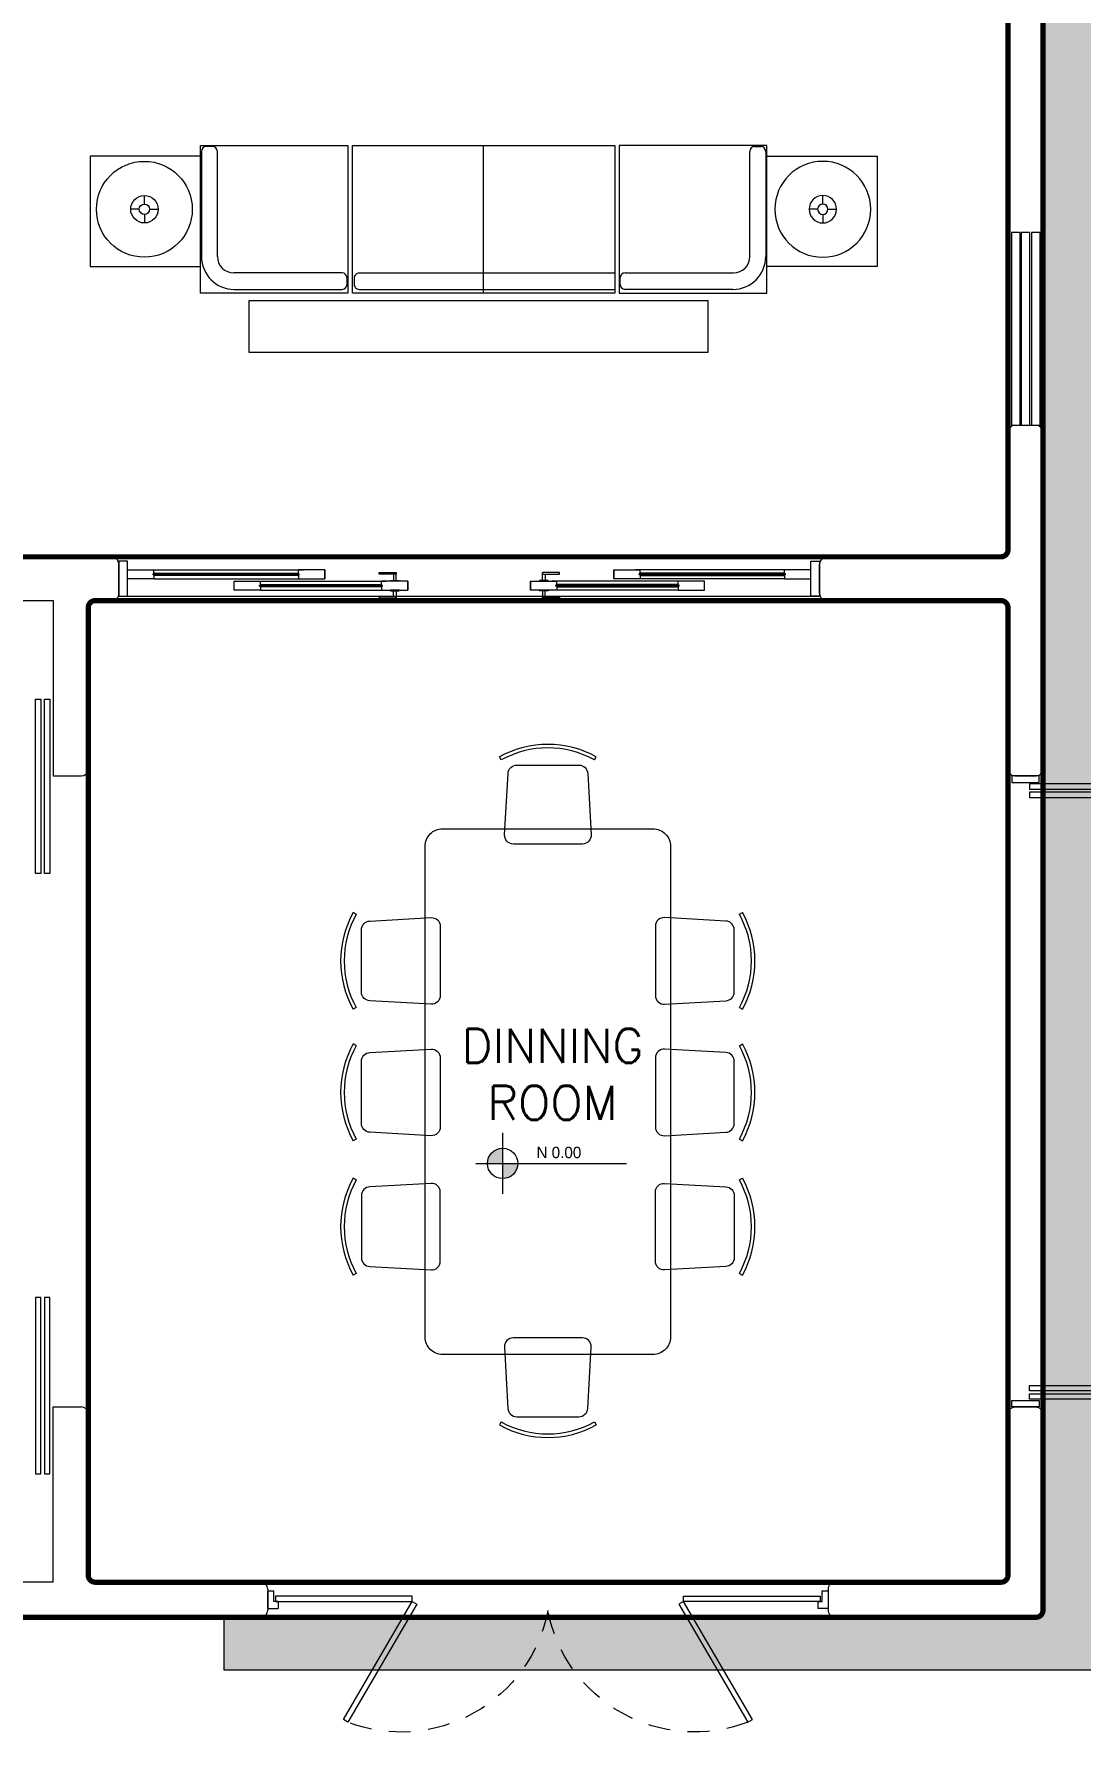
# Model space of a CAD drawing. Header units: metres. Extents: x 113 to 2416, y -346 to 476.
# Drawn here: x 142.66 to 148.63, y -216.09 to -206.4 of the extents above; entities that cross this region are included whole.
import ezdxf

# ---------------------------------------------------------------- set-up
doc = ezdxf.new("R2010")
doc.units = ezdxf.units.M
doc.linetypes.add('0', pattern=[0])
doc.linetypes.add('HIDDEN2', pattern=[0.1875, 0.125, -0.0625])
doc.layers.get('0').update_dxf_attribs({"color": 250, "linetype": '0', "lineweight": 20})
for name, color, linetype, lineweight in [('A-DOOR', 35, 'Continuous', 5), ('A-WALL', 250, 'Continuous', 20), ('baños', 140, 'Continuous', 0), ('MOBILIARIOS', 252, 'Continuous', 0), ('piscina', 131, 'Continuous', 0), ('piso', 253, 'Continuous', 0), ('SE-2', 252, 'Continuous', 9), ('textos', 7, 'Continuous', 0)]:
    doc.layers.add(name, color=color, linetype=linetype, lineweight=lineweight)
doc.layers.add('hatch piso', color=253, linetype='Continuous', lineweight=0, transparency=0.7)
doc.layers.add('REVESTIMIENTO EXTERIOR', color=7, linetype='Continuous', lineweight=5, true_color=0xffdebd)
doc.styles.add('ESC100-2mm', font='arial.ttf', dxfattribs={"height": 0.15})
doc.styles.get("Standard").update_dxf_attribs({"font": 'arial.ttf', "height": 0.1875})

# ---------------------------------------------------------------- blocks, each defined once
blk = doc.blocks.new('A$C9daa110d')
at = {"layer": 'A-DOOR'}
for p, q in [((0, 0.1005), (0.06, 0.1005)), ((0, 0.1005), (0, 0.0005)), ((0.06, 0.0605), (0.06, 0.1005)), ((3.2, 0.1), (3.14, 0.1)), ((3.14, 0.06), (3.14, 0.1)), ((3.2, 0.1), (3.2, 0)), ((0.035, 0.0005), (0, 0.0005)), ((0.035, 0.0605), (0.035, 0.0005)), ((0.06, 0.0605), (0.035, 0.0605)), ((3.14, 0.06), (3.165, 0.06)), ((3.165, 0.06), (3.165, 0)), ((3.165, 0), (3.2, 0))]:
    blk.add_line(p, q, dxfattribs=at)
for points in [[(0.4314, 0.7341), (0.8247, 0.0604), (0.8509, 0.0757), (0.4576, 0.7494)], [(2.7658, 0.7337), (2.3723, 0.0601), (2.3462, 0.0754), (2.7397, 0.749)], [(0.0446, 0.0605), (0.8247, 0.0604), (0.8247, 0.0301), (0.0446, 0.0302)], [(3.1524, 0.06), (2.3723, 0.0601), (2.3723, 0.0298), (3.1524, 0.0297)]]:
    blk.add_lwpolyline(points, close=True, dxfattribs=at)
at = {"layer": 'A-DOOR', "linetype": 'HIDDEN2'}
for centre, start, end in [((0.76, -0.0488), 10.76134, 110.74881), ((2.437, -0.0491), 69.23247, 169.21994)]:
    blk.add_arc(centre, 0.8536, start, end, dxfattribs=at)
blk = doc.blocks.new('A$C19a6c55b')
at = {"layer": 'A-DOOR'}
for points in [[(0, 3.5625), (0.1554, 3.5625), (0.1554, 3.6), (0, 3.6)], [(0.1005, 3.5251), (1.0357, 3.5251), (1.0357, 3.5554), (0.1005, 3.5554)], [(0.1005, 3.4774), (1.0357, 3.4774), (1.0357, 3.5077), (0.1005, 3.5077)], [(0.1005, 0.1226), (1.0357, 0.1226), (1.0357, 0.0923), (0.1005, 0.0923)], [(0, 0.0375), (0.1554, 0.0375), (0.1554, 0), (0, 0)], [(0.1005, 0.0749), (1.0357, 0.0749), (1.0357, 0.0446), (0.1005, 0.0446)]]:
    blk.add_lwpolyline(points, close=True, dxfattribs=at)
blk = doc.blocks.new('PL BASE 1N NASAS 09')
at = {"layer": 'textos', "transparency": 33554534}
h = blk.add_hatch(color=256, dxfattribs=at)
h.dxf.hatch_style = 1
h.paths.add_polyline_path([(-96.4656, -52.5743, 0.414214), (-96.5521, -52.6608), (-96.4656, -52.6608)])
h.paths.add_polyline_path([(-96.379, -52.6608), (-96.4656, -52.6608), (-96.4656, -52.7473, 0.414214)])
at = {"layer": 'A-DOOR'}
for p, q in [((-98.6061, -49.2748), (-98.4561, -49.2748)), ((-98.6061, -49.3248), (-98.6061, -49.2748)), ((-98.6061, -49.2748), (-98.4561, -49.2748)), ((-98.6061, -49.3248), (-98.6061, -49.2748)), ((-98.4611, -49.3023), (-98.4611, -49.2973)), ((-98.4611, -49.2973), (-97.6261, -49.2973)), ((-98.4611, -49.3023), (-98.4611, -49.2973)), ((-98.4611, -49.2973), (-97.6261, -49.2973)), ((-98.4611, -49.3023), (-97.6261, -49.3023)), ((-98.4611, -49.3023), (-97.6261, -49.3023)), ((-98.4561, -49.2973), (-98.4561, -49.2748)), ((-98.4561, -49.2748), (-97.6049, -49.2748)), ((-98.4561, -49.2973), (-98.4561, -49.2748)), ((-98.4561, -49.2748), (-97.6049, -49.2748)), ((-98.4511, -49.2925), (-98.4561, -49.2925)), ((-98.4511, -49.2925), (-98.4561, -49.2925)), ((-98.4561, -49.3023), (-98.4561, -49.3248)), ((-98.4561, -49.3023), (-98.4561, -49.3248)), ((-98.4511, -49.3071), (-98.4561, -49.3071)), ((-98.4511, -49.3071), (-98.4561, -49.3071)), ((-98.4511, -49.2925), (-98.4511, -49.2973)), ((-98.4511, -49.2925), (-97.6361, -49.2925)), ((-98.4511, -49.2925), (-98.4511, -49.2973)), ((-98.4511, -49.2925), (-97.6361, -49.2925)), ((-98.4511, -49.3071), (-98.4511, -49.3023)), ((-98.4511, -49.3071), (-98.4511, -49.3023)), ((-97.6361, -49.3071), (-98.4511, -49.3071)), ((-97.6361, -49.3071), (-98.4511, -49.3071)), ((-97.6361, -49.2925), (-97.6311, -49.2925)), ((-97.6361, -49.2925), (-97.6361, -49.2973)), ((-97.6361, -49.2925), (-97.6311, -49.2925)), ((-97.6361, -49.2925), (-97.6361, -49.2973)), ((-97.6361, -49.3071), (-97.6361, -49.3023)), ((-97.6361, -49.3071), (-97.6361, -49.3023)), ((-97.6361, -49.3071), (-97.6311, -49.3071)), ((-97.6361, -49.3071), (-97.6311, -49.3071)), ((-97.6311, -49.2973), (-97.6311, -49.2748)), ((-97.4811, -49.2748), (-97.6311, -49.2748)), ((-97.6311, -49.2973), (-97.6311, -49.2748)), ((-97.4811, -49.2748), (-97.6311, -49.2748)), ((-97.6311, -49.3023), (-97.6311, -49.3248)), ((-97.6311, -49.3023), (-97.6311, -49.3248)), ((-97.6261, -49.3023), (-97.6261, -49.2973)), ((-97.6261, -49.3023), (-97.6261, -49.2973)), ((-97.4811, -49.2748), (-97.4811, -49.3248)), ((-97.4811, -49.3248), (-97.4811, -49.2748)), ((-97.4811, -49.2748), (-97.4811, -49.3248)), ((-97.4811, -49.3248), (-97.4811, -49.2748)), ((-97.0886, -49.2993), (-97.0886, -49.3344)), ((-97.0886, -49.2993), (-97.0886, -49.3344)), ((-97.0736, -49.3344), (-97.0736, -49.2897)), ((-97.0736, -49.3344), (-97.0736, -49.2897)), ((-96.2386, -49.3344), (-96.2386, -49.2897)), ((-96.2386, -49.3344), (-96.2386, -49.2897)), ((-96.2236, -49.2993), (-96.2236, -49.3344)), ((-96.2236, -49.2993), (-96.2236, -49.3344)), ((-95.8311, -49.2748), (-95.8311, -49.3248)), ((-95.8311, -49.2748), (-95.6811, -49.2748)), ((-95.8311, -49.3248), (-95.8311, -49.2748)), ((-95.8311, -49.2748), (-95.8311, -49.3248)), ((-95.8311, -49.2748), (-95.6811, -49.2748)), ((-95.8311, -49.3248), (-95.8311, -49.2748)), ((-94.8561, -49.2748), (-95.7072, -49.2748)), ((-94.8561, -49.2748), (-95.7072, -49.2748)), ((-94.8511, -49.2973), (-95.6861, -49.2973)), ((-95.6861, -49.3023), (-95.6861, -49.2973)), ((-94.8511, -49.2973), (-95.6861, -49.2973)), ((-95.6861, -49.3023), (-95.6861, -49.2973)), ((-94.8511, -49.3023), (-95.6861, -49.3023)), ((-94.8511, -49.3023), (-95.6861, -49.3023)), ((-95.6811, -49.2973), (-95.6811, -49.2748)), ((-95.6811, -49.2973), (-95.6811, -49.2748)), ((-95.6761, -49.2925), (-95.6811, -49.2925)), ((-95.6761, -49.2925), (-95.6811, -49.2925)), ((-95.6811, -49.3023), (-95.6811, -49.3248)), ((-95.6811, -49.3023), (-95.6811, -49.3248)), ((-95.6761, -49.3071), (-95.6811, -49.3071)), ((-95.6761, -49.3071), (-95.6811, -49.3071)), ((-94.8611, -49.2925), (-95.6761, -49.2925)), ((-95.6761, -49.2925), (-95.6761, -49.2973)), ((-94.8611, -49.2925), (-95.6761, -49.2925)), ((-95.6761, -49.2925), (-95.6761, -49.2973)), ((-95.6761, -49.3071), (-95.6761, -49.3023)), ((-95.6761, -49.3071), (-95.6761, -49.3023)), ((-95.6761, -49.3071), (-94.8611, -49.3071)), ((-95.6761, -49.3071), (-94.8611, -49.3071)), ((-94.8611, -49.2925), (-94.8561, -49.2925)), ((-94.8611, -49.2925), (-94.8611, -49.2973)), ((-94.8611, -49.2925), (-94.8561, -49.2925)), ((-94.8611, -49.2925), (-94.8611, -49.2973)), ((-94.8611, -49.3071), (-94.8611, -49.3023)), ((-94.8611, -49.3071), (-94.8611, -49.3023)), ((-94.8611, -49.3071), (-94.8561, -49.3071)), ((-94.8611, -49.3071), (-94.8561, -49.3071)), ((-94.8561, -49.2973), (-94.8561, -49.2748)), ((-94.7061, -49.2748), (-94.8561, -49.2748)), ((-94.8561, -49.2973), (-94.8561, -49.2748)), ((-94.7061, -49.2748), (-94.8561, -49.2748)), ((-94.8561, -49.3023), (-94.8561, -49.3248)), ((-94.8561, -49.3023), (-94.8561, -49.3248)), ((-94.8511, -49.3023), (-94.8511, -49.2973)), ((-94.8511, -49.3023), (-94.8511, -49.2973)), ((-94.7061, -49.3248), (-94.7061, -49.2748)), ((-94.7061, -49.3248), (-94.7061, -49.2748)), ((-98.4561, -49.3248), (-98.6061, -49.3248)), ((-98.4561, -49.3248), (-98.6061, -49.3248)), ((-98.4561, -49.3248), (-97.6049, -49.3248)), ((-98.4561, -49.3248), (-97.6049, -49.3248)), ((-97.9984, -49.3394), (-97.8484, -49.3394)), ((-97.9984, -49.3894), (-97.9984, -49.3394)), ((-97.9984, -49.3394), (-97.8484, -49.3394)), ((-97.9984, -49.3894), (-97.9984, -49.3394)), ((-97.8484, -49.3894), (-97.9984, -49.3894)), ((-97.8484, -49.3894), (-97.9984, -49.3894)), ((-97.8534, -49.3669), (-97.8534, -49.3619)), ((-97.8534, -49.3619), (-97.1511, -49.3619)), ((-97.8534, -49.3669), (-97.8534, -49.3619)), ((-97.8534, -49.3619), (-97.1511, -49.3619)), ((-97.8534, -49.3669), (-97.1511, -49.3669)), ((-97.8534, -49.3669), (-97.1511, -49.3669)), ((-97.8484, -49.3619), (-97.8484, -49.3394)), ((-97.8484, -49.3394), (-97.1299, -49.3394)), ((-97.8484, -49.3619), (-97.8484, -49.3394)), ((-97.8484, -49.3394), (-97.1299, -49.3394)), ((-97.8434, -49.3571), (-97.8484, -49.3571)), ((-97.8434, -49.3571), (-97.8484, -49.3571)), ((-97.8484, -49.3669), (-97.8484, -49.3894)), ((-97.8484, -49.3669), (-97.8484, -49.3894)), ((-97.8434, -49.3717), (-97.8484, -49.3717)), ((-97.8434, -49.3717), (-97.8484, -49.3717)), ((-97.8484, -49.3894), (-97.1299, -49.3894)), ((-97.8484, -49.3894), (-97.1299, -49.3894)), ((-97.8434, -49.3571), (-97.8434, -49.3619)), ((-97.8434, -49.3571), (-97.1611, -49.3571)), ((-97.8434, -49.3571), (-97.8434, -49.3619)), ((-97.8434, -49.3571), (-97.1611, -49.3571)), ((-97.8434, -49.3717), (-97.8434, -49.3669)), ((-97.8434, -49.3717), (-97.8434, -49.3669)), ((-97.1611, -49.3717), (-97.8434, -49.3717)), ((-97.1611, -49.3717), (-97.8434, -49.3717)), ((-97.6311, -49.3248), (-97.4811, -49.3248)), ((-97.6311, -49.3248), (-97.4811, -49.3248)), ((-97.1611, -49.3571), (-97.1561, -49.3571)), ((-97.1611, -49.3571), (-97.1611, -49.3619)), ((-97.1611, -49.3571), (-97.1561, -49.3571)), ((-97.1611, -49.3571), (-97.1611, -49.3619)), ((-97.1611, -49.3717), (-97.1611, -49.3669)), ((-97.1611, -49.3717), (-97.1611, -49.3669)), ((-97.1611, -49.3717), (-97.1561, -49.3717)), ((-97.1611, -49.3717), (-97.1561, -49.3717)), ((-97.1561, -49.3619), (-97.1561, -49.3394)), ((-97.0061, -49.3394), (-97.1561, -49.3394)), ((-97.1561, -49.3619), (-97.1561, -49.3394)), ((-97.0061, -49.3394), (-97.1561, -49.3394)), ((-97.1561, -49.3669), (-97.1561, -49.3894)), ((-97.1561, -49.3669), (-97.1561, -49.3894)), ((-97.1561, -49.3894), (-97.0061, -49.3894)), ((-97.1561, -49.3894), (-97.0061, -49.3894)), ((-97.1511, -49.3669), (-97.1511, -49.3619)), ((-97.1511, -49.3669), (-97.1511, -49.3619)), ((-97.0886, -49.4295), (-97.0886, -49.3944)), ((-97.0886, -49.4295), (-97.0886, -49.3944)), ((-97.0736, -49.3944), (-97.0736, -49.4391)), ((-97.0736, -49.3944), (-97.0736, -49.4391)), ((-97.0061, -49.3394), (-97.0061, -49.3894)), ((-97.0061, -49.3894), (-97.0061, -49.3394)), ((-97.0061, -49.3394), (-97.0061, -49.3894)), ((-97.0061, -49.3894), (-97.0061, -49.3394)), ((-96.3061, -49.3394), (-96.3061, -49.3894)), ((-96.3061, -49.3394), (-96.1561, -49.3394)), ((-96.3061, -49.3894), (-96.3061, -49.3394)), ((-96.3061, -49.3394), (-96.3061, -49.3894)), ((-96.3061, -49.3394), (-96.1561, -49.3394)), ((-96.3061, -49.3894), (-96.3061, -49.3394)), ((-96.1561, -49.3894), (-96.3061, -49.3894)), ((-96.1561, -49.3894), (-96.3061, -49.3894)), ((-96.2386, -49.3944), (-96.2386, -49.4391)), ((-96.2386, -49.3944), (-96.2386, -49.4391)), ((-96.2236, -49.4295), (-96.2236, -49.3944)), ((-96.2236, -49.4295), (-96.2236, -49.3944)), ((-95.4637, -49.3394), (-96.1822, -49.3394)), ((-95.4637, -49.3394), (-96.1822, -49.3394)), ((-95.4637, -49.3894), (-96.1822, -49.3894)), ((-95.4637, -49.3894), (-96.1822, -49.3894)), ((-95.4587, -49.3619), (-96.1611, -49.3619)), ((-96.1611, -49.3669), (-96.1611, -49.3619)), ((-95.4587, -49.3619), (-96.1611, -49.3619)), ((-96.1611, -49.3669), (-96.1611, -49.3619)), ((-95.4587, -49.3669), (-96.1611, -49.3669)), ((-95.4587, -49.3669), (-96.1611, -49.3669)), ((-96.1561, -49.3619), (-96.1561, -49.3394)), ((-96.1561, -49.3619), (-96.1561, -49.3394)), ((-96.1511, -49.3571), (-96.1561, -49.3571)), ((-96.1511, -49.3571), (-96.1561, -49.3571)), ((-96.1561, -49.3669), (-96.1561, -49.3894)), ((-96.1561, -49.3669), (-96.1561, -49.3894)), ((-96.1511, -49.3717), (-96.1561, -49.3717)), ((-96.1511, -49.3717), (-96.1561, -49.3717)), ((-95.4687, -49.3571), (-96.1511, -49.3571)), ((-96.1511, -49.3571), (-96.1511, -49.3619)), ((-95.4687, -49.3571), (-96.1511, -49.3571)), ((-96.1511, -49.3571), (-96.1511, -49.3619)), ((-96.1511, -49.3717), (-96.1511, -49.3669)), ((-96.1511, -49.3717), (-96.1511, -49.3669)), ((-96.1511, -49.3717), (-95.4687, -49.3717)), ((-96.1511, -49.3717), (-95.4687, -49.3717)), ((-95.6811, -49.3248), (-95.8311, -49.3248)), ((-95.6811, -49.3248), (-95.8311, -49.3248)), ((-94.8561, -49.3248), (-95.7072, -49.3248)), ((-94.8561, -49.3248), (-95.7072, -49.3248)), ((-95.4687, -49.3571), (-95.4637, -49.3571)), ((-95.4687, -49.3571), (-95.4687, -49.3619)), ((-95.4687, -49.3571), (-95.4637, -49.3571)), ((-95.4687, -49.3571), (-95.4687, -49.3619)), ((-95.4687, -49.3717), (-95.4687, -49.3669)), ((-95.4687, -49.3717), (-95.4687, -49.3669)), ((-95.4687, -49.3717), (-95.4637, -49.3717)), ((-95.4687, -49.3717), (-95.4637, -49.3717)), ((-95.4637, -49.3619), (-95.4637, -49.3394)), ((-95.3137, -49.3394), (-95.4637, -49.3394)), ((-95.4637, -49.3619), (-95.4637, -49.3394)), ((-95.3137, -49.3394), (-95.4637, -49.3394)), ((-95.4637, -49.3669), (-95.4637, -49.3894)), ((-95.4637, -49.3669), (-95.4637, -49.3894)), ((-95.4637, -49.3894), (-95.3137, -49.3894)), ((-95.4637, -49.3894), (-95.3137, -49.3894)), ((-95.4587, -49.3669), (-95.4587, -49.3619)), ((-95.4587, -49.3669), (-95.4587, -49.3619)), ((-95.3137, -49.3894), (-95.3137, -49.3394)), ((-95.3137, -49.3894), (-95.3137, -49.3394)), ((-94.8561, -49.3248), (-94.7061, -49.3248)), ((-94.8561, -49.3248), (-94.7061, -49.3248))]:
    blk.add_line(p, q, dxfattribs=at)
for points in [[(-93.5608, -48.4497), (-93.5108, -48.4497), (-93.5108, -47.3497), (-93.5608, -47.3497)], [(-93.5058, -48.4497), (-93.4558, -48.4497), (-93.4558, -47.3497), (-93.5058, -47.3497)], [(-93.4477, -48.4497), (-93.3977, -48.4497), (-93.3977, -47.3497), (-93.4477, -47.3497)], [(-98.6061, -49.2248), (-98.6561, -49.2248), (-98.6561, -49.4248), (-98.6061, -49.4248)], [(-98.6061, -49.2248), (-98.6561, -49.2248), (-98.6561, -49.4248), (-98.6061, -49.4248)], [(-94.7061, -49.2248), (-94.6561, -49.2248), (-94.6561, -49.4248), (-94.7061, -49.4248)], [(-94.7061, -49.2248), (-94.6561, -49.2248), (-94.6561, -49.4248), (-94.7061, -49.4248)], [(-99.1019, -50.0123), (-99.1019, -51.0068), (-99.1321, -51.0068), (-99.1321, -50.0123)], [(-99.051, -50.0123), (-99.051, -51.0068), (-99.0813, -51.0068), (-99.0813, -50.0123)], [(-99.1019, -54.4319), (-99.1019, -53.4264), (-99.1321, -53.4264), (-99.1321, -54.4319)], [(-99.051, -54.4319), (-99.051, -53.4264), (-99.0813, -53.4264), (-99.0813, -54.4319)]]:
    blk.add_lwpolyline(points, close=True, dxfattribs=at)
at = {"layer": 'A-DOOR', "color": 7}
for points in [[(-97.0736, -49.2897), (-97.0736, -49.2993), (-97.1709, -49.2993), (-97.1709, -49.2897)], [(-97.0736, -49.2897), (-97.0736, -49.2993), (-97.1709, -49.2993), (-97.1709, -49.2897)], [(-96.2386, -49.2897), (-96.2386, -49.2993), (-96.1413, -49.2993), (-96.1413, -49.2897)], [(-96.2386, -49.2897), (-96.2386, -49.2993), (-96.1413, -49.2993), (-96.1413, -49.2897)], [(-97.0563, -49.3394), (-97.1058, -49.3394), (-97.1058, -49.3344), (-97.0563, -49.3344)], [(-97.0563, -49.3394), (-97.1058, -49.3394), (-97.1058, -49.3344), (-97.0563, -49.3344)], [(-97.0563, -49.3894), (-97.1058, -49.3894), (-97.1058, -49.3944), (-97.0563, -49.3944)], [(-97.0563, -49.3894), (-97.1058, -49.3894), (-97.1058, -49.3944), (-97.0563, -49.3944)], [(-96.2558, -49.3394), (-96.2063, -49.3394), (-96.2063, -49.3344), (-96.2558, -49.3344)], [(-96.2558, -49.3394), (-96.2063, -49.3394), (-96.2063, -49.3344), (-96.2558, -49.3344)], [(-96.2558, -49.3894), (-96.2063, -49.3894), (-96.2063, -49.3944), (-96.2558, -49.3944)], [(-96.2558, -49.3894), (-96.2063, -49.3894), (-96.2063, -49.3944), (-96.2558, -49.3944)], [(-97.0736, -49.4391), (-97.0736, -49.4295), (-97.1709, -49.4295), (-97.1709, -49.4391)], [(-97.0736, -49.4391), (-97.0736, -49.4295), (-97.1709, -49.4295), (-97.1709, -49.4391)], [(-96.2386, -49.4391), (-96.2386, -49.4295), (-96.1413, -49.4295), (-96.1413, -49.4391)], [(-96.2386, -49.4391), (-96.2386, -49.4295), (-96.1413, -49.4295), (-96.1413, -49.4391)]]:
    blk.add_lwpolyline(points, close=True, dxfattribs=at)
at = {"layer": 'A-WALL'}
for p, q in [((-93.5811, -48.4897), (-93.5811, -49.1597)), ((-93.3811, -48.4897), (-93.3811, -49.1997)), ((-99.6911, -49.1997), (-98.696, -49.1998)), ((-93.6211, -49.1997), (-94.6161, -49.1998)), ((-93.3811, -49.1997), (-93.3811, -50.4098)), ((-98.656, -49.4099), (-98.656, -49.2398)), ((-94.6561, -49.4098), (-94.6561, -49.2398)), ((-99.231, -49.4497), (-99.0311, -49.4497)), ((-99.0311, -49.4497), (-99.0311, -50.4497)), ((-98.8311, -49.4897), (-98.8311, -50.4097)), ((-98.791, -49.4497), (-98.6961, -49.4499)), ((-93.6211, -49.4497), (-94.6161, -49.4498)), ((-93.5811, -49.4897), (-93.5811, -50.4098)), ((-99.0311, -50.4497), (-98.8711, -50.4497)), ((-93.5411, -50.4498), (-93.4211, -50.4498)), ((-99.0311, -55.0497), (-99.0311, -54.0497)), ((-99.0311, -54.0497), (-98.8711, -54.0497)), ((-98.8311, -55.0097), (-98.8311, -54.0897)), ((-99.0311, -55.0497), (-100.1311, -55.0497)), ((-97.8461, -55.0497), (-98.7911, -55.0497)), ((-97.8061, -55.0897), (-97.8061, -55.2097)), ((-97.8461, -55.2497), (-102.5711, -55.2497))]:
    blk.add_line(p, q, dxfattribs=at)
at = {"layer": 'A-WALL', "transparency": 33554684}
for p, q in [((-93.5411, -48.4497), (-93.4211, -48.4497)), ((-93.5111, -48.4497), (-93.4511, -48.4497))]:
    blk.add_line(p, q, dxfattribs=at)
at = {"layer": 'A-WALL'}
blk.add_lwpolyline([(-94.6061, -55.2097), (-94.6061, -55.0897, -0.414214), (-94.5661, -55.0497), (-93.6215, -55.0497, 0.414214), (-93.5815, -55.0097), (-93.5815, -54.0898, -0.414214), (-93.5415, -54.0498), (-93.4215, -54.0498, -0.414214), (-93.3815, -54.0898), (-93.3815, -55.2097, -0.414214), (-93.4215, -55.2497), (-94.5661, -55.2497, -0.414214)], format="xyb", close=True, dxfattribs=at)
for centre, start, end in [((-93.5411, -48.4897), 90, 180), ((-93.4211, -48.4897), 0, 90), ((-98.696, -49.2398), 0, 89.99524), ((-94.6161, -49.2398), 90.00476, 180), ((-93.6211, -49.1597), 270.00476, 0), ((-98.7911, -49.4897), 89.87291, 180), ((-98.696, -49.4099), 269.87291, 0), ((-94.6161, -49.4098), 180, 270.00476), ((-93.6211, -49.4897), 360, 90.00476), ((-98.8711, -50.4097), 270, 360), ((-93.5411, -50.4098), 180, 270), ((-93.4211, -50.4098), 270, 0), ((-98.8711, -54.0897), 0, 90), ((-98.7911, -55.0097), 180, 270), ((-97.8461, -55.0897), 360, 90), ((-97.8461, -55.2097), 270, 360)]:
    blk.add_arc(centre, 0.04, start, end, dxfattribs=at)
at = {"layer": 'piscina', "const_width": 0.004}
for points in [[(-98.4611, -49.2998), (-97.6261, -49.2998)], [(-98.4611, -49.2998), (-97.6261, -49.2998)], [(-94.8511, -49.2998), (-95.6861, -49.2998)], [(-94.8511, -49.2998), (-95.6861, -49.2998)], [(-97.8534, -49.3644), (-97.1511, -49.3644)], [(-97.8534, -49.3644), (-97.1511, -49.3644)], [(-95.4587, -49.3644), (-96.1611, -49.3644)], [(-95.4587, -49.3644), (-96.1611, -49.3644)]]:
    blk.add_lwpolyline(points, dxfattribs=at)
at = {"layer": 'piso'}
for p, q in [((-93.3811, -42.0097), (-93.3811, -48.4897)), ((-98.6561, -49.4248), (-94.6561, -49.4248)), ((-98.6561, -49.4248), (-94.6561, -49.4248)), ((-98.056, -55.2497), (-98.056, -55.5497)), ((-97.8461, -55.2497), (-94.5661, -55.2497)), ((-98.056, -55.5497), (-88.1811, -55.5497))]:
    blk.add_line(p, q, dxfattribs=at)
at = {"layer": 'piso', "transparency": 33554687}
blk.add_line((-93.3815, -54.0898), (-93.3811, -50.4098), dxfattribs=at)
at = {"layer": 'textos'}
for p, q in [((-96.4656, -52.4868), (-96.4656, -52.8348)), ((-96.6194, -52.6608), (-95.7585, -52.6608))]:
    blk.add_line(p, q, dxfattribs=at)
blk.add_circle((-96.4656, -52.6608), 0.0865, dxfattribs=at)
at = {"color": 1, "xscale": -1, "rotation": 180}
blk.add_blockref('A$C9daa110d', (-97.8061, -55.0997), dxfattribs=at)
at = {"layer": 'SE-2'}
blk.add_blockref('A$C19a6c55b', (-93.5588, -54.0498), dxfattribs=at)
at = {"layer": 'textos', "insert": (-97.8831, -52.412), "char_height": 0.195, "width": 3.404877, "attachment_point": 7}
blk.add_mtext('\\pxqc;{\\Fromans|c0;DINNING \\PROOM}', dxfattribs=at)
at = {"layer": 'textos', "insert": (-96.2726, -52.5654), "char_height": 0.065, "attachment_point": 1, "style": 'ESC100-2mm'}
blk.add_mtext_dynamic_manual_height_columns('{\\Ftxt|c0;N 0.00}', width=2.216942, gutter_width=0.5, heights=[0], dxfattribs=at)
blk = doc.blocks.new('A$Ce5805d30')
at = {"layer": 'MOBILIARIOS'}
for p, q in [((0.5483, 0.5483, -0.3418), (0, 0.5483, -0.3418)), ((0, 0.5483, -0.3418), (0, 0, -0.3418)), ((0.5483, 0, -0.3418), (0.5483, 0.5483, -0.3418)), ((0.2635, 0.2954, -0.3418), (0.2635, 0.338, -0.3418)), ((0.2379, 0.2699, -0.3418), (0.1954, 0.2699, -0.3418)), ((0.289, 0.2699, -0.3418), (0.3315, 0.2699, -0.3418)), ((0.2635, 0.2444, -0.3418), (0.2635, 0.2018, -0.3418)), ((0, 0, -0.3418), (0.5483, 0, -0.3418))]:
    blk.add_line(p, q, dxfattribs=at)
for radius in [0.2382, 0.0681, 0.0255]:
    blk.add_circle((0.2635, 0.2699, -0.3418), radius, dxfattribs=at)
blk = doc.blocks.new('PL MUEBLES 1N NASAS 09')
at = {"layer": 'hatch piso'}
h = blk.add_hatch(dxfattribs=at)
h.set_pattern_fill('AR-BRSTD', color=256, scale=0.002, angle=-90)
h.set_pattern_definition([(270, (32.50438, 232.01007), (0.1354836, -2e-17), []), (0, (32.50438, 232.01007), (0.1354836, 0.2032), [0.1354836, -0.1354836])])
h.paths.add_polyline_path([(77.6423, 53.2549), (75.0805, 53.2549), (75.0805, 47.4481), (74.0805, 47.4481), (74.0805, 53.2536), (64.2055, 53.2536), (64.2055, 52.9536), (68.8805, 52.9536), (68.8805, 32.9536), (64.2055, 32.9536), (64.2055, 32.6536), (74.0805, 32.6536), (74.0805, 38.459), (75.0805, 38.459), (75.0805, 32.6549), (77.6423, 32.6549)])
h.paths.add_polyline_path([(72.263, 46.1088), (72.263, 45.6588), (72.6881, 45.6588), (72.6881, 44.6588), (70.0881, 44.6588), (70.0881, 45.6588), (70.5049, 45.6588), (70.5049, 46.1088)], flags=16)
h.paths.add_polyline_path([(70.1951, 48.5995), (70.1951, 49.5995), (71.8951, 49.5995), (71.8951, 48.5995)], flags=16)
edge = h.paths.add_edge_path(flags=16)
edge.add_arc((73.3805, 47.1481), 0.1, 90, 180, ccw=False)
edge.add_line((73.3805, 47.2481), (73.7805, 47.2481))
edge.add_arc((73.7805, 47.1481), 0.1, 0, 90, ccw=False)
edge.add_line((73.8805, 47.1481), (73.8805, 46.8981))
edge.add_arc((73.7805, 46.8981), 0.1, -90, 0, ccw=False)
edge.add_line((73.7805, 46.7981), (73.3805, 46.7981))
edge.add_arc((73.3805, 46.8981), 0.1, 180, 270, ccw=False)
edge.add_line((73.2805, 46.8981), (73.2805, 47.1481))
edge = h.paths.add_edge_path(flags=16)
edge.add_arc((71.0742, 50.0034), 0.25, 0, 360)
edge = h.paths.add_edge_path(flags=16)
edge.add_ellipse((71.5381, 43.9234), major_axis=(0.8, 0.0085), ratio=0.419259, start_angle=0, end_angle=360)
h.paths.add_polyline_path([(72.6881, 44.3074), (73.4881, 44.3074), (73.4881, 43.5074), (72.6881, 43.5074)], flags=16)
h.paths.add_polyline_path([(70.0881, 44.3074), (70.0881, 43.5074), (69.2881, 43.5074), (69.2881, 44.3074)], flags=16)
h.paths.add_polyline_path([(70.1951, 50.4072), (70.1951, 51.4072), (71.8951, 51.4072), (71.8951, 50.4072)], flags=16)
edge = h.paths.add_edge_path(flags=16)
edge.add_ellipse((71.5381, 41.9837), major_axis=(0.8, -0.0085), ratio=0.419259, start_angle=0, end_angle=360, ccw=False)
h.paths.add_polyline_path([(72.6881, 42.3997), (73.4881, 42.3997), (73.4881, 41.5997), (72.6881, 41.5997)], flags=16)
h.paths.add_polyline_path([(70.0881, 42.3997), (70.0881, 41.5997), (69.2881, 41.5997), (69.2881, 42.3997)], flags=16)
edge = h.paths.add_edge_path(flags=16)
edge.add_line((73.2805, 52.5959), (73.2805, 52.8459))
edge.add_arc((73.3805, 52.8459), 0.1, 90, 180, ccw=False)
edge.add_line((73.3805, 52.9459), (73.7805, 52.9459))
edge.add_arc((73.7805, 52.8459), 0.1, 0, 90, ccw=False)
edge.add_line((73.8805, 52.8459), (73.8805, 52.5959))
edge.add_arc((73.7805, 52.5959), 0.1, -90, 0, ccw=False)
edge.add_line((73.7805, 52.4959), (73.3805, 52.4959))
edge.add_arc((73.3805, 52.5959), 0.1, 180, 270, ccw=False)
h.paths.add_polyline_path([(72.6881, 41.2483), (72.6881, 40.2483), (72.263, 40.2483), (72.263, 39.7983), (70.5049, 39.7983), (70.5049, 40.2483), (70.0881, 40.2483), (70.0881, 41.2483)], flags=16)
edge = h.paths.add_edge_path(flags=16)
edge.add_line((73.3805, 39.099), (73.7805, 39.099))
edge.add_arc((73.7805, 38.999), 0.1, 0, 90, ccw=False)
edge.add_line((73.8805, 38.999), (73.8805, 38.749))
edge.add_arc((73.7805, 38.749), 0.1, -90, 0, ccw=False)
edge.add_line((73.7805, 38.649), (73.3805, 38.649))
edge.add_arc((73.3805, 38.749), 0.1, 180, 270, ccw=False)
edge.add_line((73.2805, 38.749), (73.2805, 38.999))
edge.add_arc((73.3805, 38.999), 0.1, 90, 180, ccw=False)
edge = h.paths.add_edge_path(flags=0)
edge.add_line((70.4837, 36.7952), (70.4399, 36.8229))
edge.add_line((70.4399, 36.8229), (70.4131, 36.7807))
edge.add_line((70.4131, 36.7807), (70.3286, 36.8341))
edge.add_arc((70.195, 36.6229), 0.25, 57.68021, 237.68021)
edge.add_line((70.0613, 36.4116), (70.1458, 36.3581))
edge.add_line((70.1458, 36.3581), (70.1191, 36.3159))
edge.add_line((70.1191, 36.3159), (70.1731, 36.2817))
edge.add_arc((71.2562, 35.9774), 1.125, 133.37096, 164.30948, ccw=False)
edge = h.paths.add_edge_path(flags=16)
edge.add_arc((70.0042, 35.9865), 0.2909, 89.25887, 335.97934, ccw=False)
edge.add_line((70.008, 36.2774), (70.108, 36.2774))
edge.add_line((70.108, 36.2774), (70.108, 36.2274))
edge.add_line((70.108, 36.2274), (70.008, 36.2274))
edge.add_arc((70.008, 35.9774), 0.25, 90, 270)
edge.add_line((70.008, 35.7274), (70.108, 35.7274))
edge.add_line((70.108, 35.7274), (70.108, 35.6774))
edge.add_line((70.108, 35.6774), (70.1799, 35.6774))
edge.add_line((70.1799, 35.6774), (70.1191, 35.639))
edge.add_line((70.1191, 35.639), (70.1458, 35.5967))
edge.add_line((70.1458, 35.5967), (70.0613, 35.5433))
edge.add_arc((70.195, 35.332), 0.25, 122.31979, 302.31979)
edge.add_line((70.3286, 35.1207), (70.4131, 35.1742))
edge.add_line((70.4131, 35.1742), (70.4399, 35.1319))
edge.add_line((70.4399, 35.1319), (70.3554, 35.0785))
edge.add_arc((70.1898, 35.3287), 0.3, 211.27428, 303.49799, ccw=False)
edge.add_arc((70.2847, 34.8472), 0.4791, -37.75931, 137.1635, ccw=False)
edge.add_arc((70.6181, 34.7662), 0.2172, 282.0494, 481.72819)
edge.add_line((70.5039, 34.9509), (70.544, 35.0426))
edge.add_line((70.544, 35.0426), (70.5898, 35.0225))
edge.add_line((70.5898, 35.0225), (70.5497, 34.9309))
edge.add_arc((70.79, 34.8563), 0.2515, -29.97721, 162.74223, ccw=False)
edge.add_line((71.0078, 34.7306), (71.0479, 34.8222))
edge.add_line((71.0479, 34.8222), (71.0937, 34.8022))
edge.add_line((71.0937, 34.8022), (71.1225, 34.8681))
edge.add_line((71.1225, 34.8681), (71.1334, 34.797))
edge.add_line((71.1334, 34.797), (71.1828, 34.8046))
edge.add_line((71.1828, 34.8046), (71.198, 34.7057))
edge.add_arc((71.443, 34.7571), 0.2504, 5.56994, 191.83466, ccw=False)
edge.add_line((71.6922, 34.7814), (71.6771, 34.8802))
edge.add_line((71.6771, 34.8802), (71.7265, 34.8878))
edge.add_line((71.7265, 34.8878), (71.7156, 34.9588))
edge.add_line((71.7156, 34.9588), (71.7628, 34.9046))
edge.add_line((71.7628, 34.9046), (71.8005, 34.9374))
edge.add_line((71.8005, 34.9374), (71.8662, 34.862))
edge.add_arc((72.0737, 35.0044), 0.2516, 47.58671, 214.45746, ccw=False)
edge.add_line((72.2434, 35.1902), (72.1778, 35.2656))
edge.add_line((72.1778, 35.2656), (72.2155, 35.2984))
edge.add_line((72.2155, 35.2984), (72.1612, 35.3608))
edge.add_line((72.1612, 35.3608), (72.2391, 35.3331))
edge.add_line((72.2391, 35.3331), (72.2559, 35.3802))
edge.add_line((72.2559, 35.3802), (72.3501, 35.3468))
edge.add_arc((72.4234, 35.586), 0.2502, 67.92435, 252.95457, ccw=False)
edge.add_line((72.5175, 35.8179), (72.4233, 35.8514))
edge.add_line((72.4233, 35.8514), (72.44, 35.8985))
edge.add_line((72.44, 35.8985), (72.3723, 35.9226))
edge.add_line((72.3723, 35.9226), (72.4424, 35.9384))
edge.add_line((72.4424, 35.9384), (72.4313, 35.9872))
edge.add_line((72.4313, 35.9872), (72.5289, 36.0093))
edge.add_arc((72.4445, 36.2465), 0.2518, 95.95001, 289.56847, ccw=False)
edge.add_line((72.4184, 36.4969), (72.3209, 36.4749))
edge.add_line((72.3209, 36.4749), (72.3099, 36.5236))
edge.add_line((72.3099, 36.5236), (72.2397, 36.5077))
edge.add_line((72.2397, 36.5077), (72.2905, 36.5587))
edge.add_line((72.2905, 36.5587), (72.2551, 36.594))
edge.add_line((72.2551, 36.594), (72.3257, 36.6648))
edge.add_arc((72.1487, 36.8413), 0.25, 315.07903, 495.07903)
edge.add_line((71.9717, 37.0178), (71.9011, 36.947))
edge.add_line((71.9011, 36.947), (71.8657, 36.9823))
edge.add_line((71.8657, 36.9823), (71.9363, 37.0531))
edge.add_arc((72.1119, 36.9416), 0.2081, -66.66126, 147.57331, ccw=False)
edge.add_arc((72.46, 37.8666), 1.1473, 197.48909, 256.61195, ccw=False)
edge.add_arc((71.3445, 37.2226), 0.3, -4.05695, 85.94305, ccw=False)
edge.add_line((71.6438, 37.2013), (71.6367, 37.1016))
edge.add_line((71.6367, 37.1016), (71.5868, 37.1051))
edge.add_line((71.5868, 37.1051), (71.5939, 37.2049))
edge.add_arc((71.3445, 37.2226), 0.25, 355.94305, 535.94305)
edge.add_line((71.0952, 37.2403), (71.0881, 37.1405))
edge.add_line((71.0881, 37.1405), (71.0382, 37.144))
edge.add_line((71.0382, 37.144), (71.0331, 37.0723))
edge.add_line((71.0331, 37.0723), (70.9991, 37.1357))
edge.add_line((70.9991, 37.1357), (70.955, 37.112))
edge.add_line((70.955, 37.112), (70.9077, 37.2001))
edge.add_arc((70.4179, 37.5831), 0.6217, 274.55284, 321.97284, ccw=False)
edge.add_line((70.4673, 36.9633), (70.5146, 36.8752))
edge.add_line((70.5146, 36.8752), (70.4706, 36.8515))
edge.add_line((70.4706, 36.8515), (70.4233, 36.9396))
edge.add_arc((70.6845, 37.0871), 0.3, 117.21733, 209.44104, ccw=False)
edge.add_arc((71.7235, 36.3655), 1.5363, 139.95915, 198.89214)
edge = h.paths.add_edge_path(flags=0)
edge.add_arc((71.2562, 35.9774), 0.7, 0, 360)
edge = h.paths.add_edge_path(flags=16)
edge.add_line((73.3805, 33.4111), (73.7805, 33.4111))
edge.add_arc((73.7805, 33.3111), 0.1, 0, 90, ccw=False)
edge.add_line((73.8805, 33.3111), (73.8805, 33.0611))
edge.add_arc((73.7805, 33.0611), 0.1, -90, 0, ccw=False)
edge.add_line((73.7805, 32.9611), (73.3805, 32.9611))
edge.add_arc((73.3805, 33.0611), 0.1, 180, 270, ccw=False)
edge.add_line((73.2805, 33.0611), (73.2805, 33.3111))
edge.add_arc((73.3805, 33.3111), 0.1, 90, 180, ccw=False)
h = blk.add_hatch(dxfattribs=at)
h.set_pattern_fill('AR-BRSTD', color=256, scale=0.002, angle=-90)
h.set_pattern_definition([(270, (-8.74588, 232.01007), (0.1354836, -2e-17), []), (0, (-8.74588, 232.01007), (0.1354836, 0.2032), [0.1354836, -0.1354836])])
edge = h.paths.add_edge_path()
edge.add_line((62.3305, 47.1481), (63.2305, 47.1481))
edge.add_line((63.2305, 47.1481), (63.2305, 48.4481))
edge.add_line((63.2305, 48.4481), (56.5331, 48.4481))
edge.add_line((56.5331, 48.4481), (56.5331, 48.2731))
edge.add_line((56.5331, 48.2731), (56.3831, 48.2731))
edge.add_line((56.3831, 48.2731), (56.3831, 48.4536))
edge.add_line((56.3831, 48.4536), (54.5879, 48.4536))
edge.add_line((54.5879, 48.4536), (54.5879, 46.9481))
edge.add_line((54.5879, 46.9481), (55.8257, 46.9481))
edge.add_arc((55.8755, 46.9973), 0.07, 180, 224.67274, ccw=False)
edge.add_line((55.8055, 46.9973), (55.8055, 47.1073))
edge.add_arc((55.8755, 47.1073), 0.07, 90, 180, ccw=False)
edge.add_line((55.8755, 47.1773), (55.9855, 47.1773))
edge.add_arc((55.9855, 47.1073), 0.07, 0, 90, ccw=False)
edge.add_line((56.0555, 47.1073), (56.0555, 46.9973))
edge.add_arc((55.9855, 46.9973), 0.07, -44.67274, 0, ccw=False)
edge.add_line((56.0353, 46.9481), (59.0257, 46.9481))
edge.add_arc((59.0755, 46.9973), 0.07, 180, 224.67276, ccw=False)
edge.add_line((59.0055, 46.9973), (59.0055, 47.1073))
edge.add_arc((59.0755, 47.1073), 0.07, 90, 180, ccw=False)
edge.add_line((59.0755, 47.1773), (59.1855, 47.1773))
edge.add_arc((59.1855, 47.1073), 0.07, 0, 90, ccw=False)
edge.add_line((59.2555, 47.1073), (59.2555, 46.9973))
edge.add_arc((59.1855, 46.9973), 0.07, -90, 0, ccw=False)
edge.add_line((59.1855, 46.9273), (59.0755, 46.9273))
edge.add_arc((59.0755, 46.9973), 0.07, 229.9948, 270, ccw=False)
edge.add_line((59.0305, 46.9437), (59.0305, 44.972))
edge.add_arc((59.0755, 44.9184), 0.07, 90, 130.0052, ccw=False)
edge.add_line((59.0755, 44.9884), (59.1855, 44.9884))
edge.add_arc((59.1855, 44.9184), 0.07, 0, 90, ccw=False)
edge.add_line((59.2555, 44.9184), (59.2555, 44.8084))
edge.add_arc((59.1855, 44.8084), 0.07, -90, 0, ccw=False)
edge.add_line((59.1855, 44.7384), (59.0755, 44.7384))
edge.add_arc((59.0755, 44.8084), 0.07, 229.9948, 270, ccw=False)
edge.add_line((59.0305, 44.7548), (59.0305, 41.172))
edge.add_arc((59.0755, 41.1184), 0.07, 90, 130.0052, ccw=False)
edge.add_line((59.0755, 41.1884), (59.1855, 41.1884))
edge.add_arc((59.1855, 41.1184), 0.07, 0, 90, ccw=False)
edge.add_line((59.2555, 41.1184), (59.2555, 41.0084))
edge.add_arc((59.1855, 41.0084), 0.07, -90, 0, ccw=False)
edge.add_line((59.1855, 40.9384), (59.0755, 40.9384))
edge.add_arc((59.0755, 41.0084), 0.07, 180, 270, ccw=False)
edge.add_line((59.0055, 41.0084), (59.0055, 41.1184))
edge.add_arc((59.0755, 41.1184), 0.07, 149.84805, 180, ccw=False)
edge.add_line((59.0149, 41.1535), (56.0391, 41.1535))
edge.add_arc((55.9855, 41.1085), 0.07, 0, 40.0052, ccw=False)
edge.add_line((56.0555, 41.1085), (56.0555, 40.9985))
edge.add_arc((55.9855, 40.9985), 0.07, -90, 0, ccw=False)
edge.add_line((55.9855, 40.9285), (55.8755, 40.9285))
edge.add_arc((55.8755, 40.9985), 0.07, 180, 270, ccw=False)
edge.add_line((55.8055, 40.9985), (55.8055, 41.1085))
edge.add_arc((55.8755, 41.1085), 0.07, 139.9948, 180, ccw=False)
edge.add_line((55.8219, 41.1535), (50.4363, 41.1535))
edge.add_arc((50.3827, 41.1085), 0.07, 0, 40.0052, ccw=False)
edge.add_line((50.4527, 41.1085), (50.4527, 40.9985))
edge.add_arc((50.3827, 40.9985), 0.07, -90, 0, ccw=False)
edge.add_line((50.3827, 40.9285), (50.2727, 40.9285))
edge.add_arc((50.2727, 40.9985), 0.07, 180, 270, ccw=False)
edge.add_line((50.2027, 40.9985), (50.2027, 41.1085))
edge.add_arc((50.2727, 41.1085), 0.07, 139.9948, 180, ccw=False)
edge.add_line((50.2191, 41.1535), (46.4305, 41.1535))
edge.add_line((46.4305, 41.1535), (46.4305, 40.9535))
edge.add_line((46.4305, 40.9535), (44.3305, 40.9535))
edge.add_line((44.3305, 40.9535), (44.3305, 39.3536))
edge.add_line((44.3305, 39.3536), (47.8305, 39.3536))
edge.add_line((47.8305, 39.3536), (47.8305, 38.9536))
edge.add_line((47.8305, 38.9536), (62.3305, 38.9536))
edge.add_line((62.3305, 38.9536), (62.3305, 47.1481))
at = {"layer": 'MOBILIARIOS'}
for p, q in [((64.077, 41.316), (64.077, 40.7165)), ((64.1394, 41.3441), (64.1051, 41.3441)), ((64.1675, 40.7165), (64.1675, 41.316)), ((65.6872, 40.5071), (65.6872, 41.3494)), ((66.4358, 41.3494), (66.4358, 40.5071)), ((67.2068, 40.7165), (67.2068, 41.316)), ((67.2349, 41.3441), (67.2693, 41.3441)), ((67.2973, 41.316), (67.2973, 40.7165)), ((64.8797, 40.6229), (64.2611, 40.6229)), ((64.9078, 40.5574), (64.9078, 40.5948)), ((66.4666, 40.5574), (66.4666, 40.5948)), ((66.4946, 40.6229), (67.1132, 40.6229)), ((64.077, 40.5293), (64.077, 40.5293)), ((64.2642, 40.5293), (64.8797, 40.5293)), ((67.1102, 40.5293), (66.4946, 40.5293)), ((65.7878, 37.8444), (65.7781, 37.8619)), ((66.3206, 37.8444), (66.3303, 37.8619)), ((64.9605, 36.9645), (64.943, 36.9743)), ((67.1472, 36.9645), (67.1647, 36.9743)), ((64.9605, 36.4317), (64.943, 36.422)), ((67.1472, 36.4317), (67.1647, 36.422)), ((64.9605, 36.2145), (64.943, 36.2243)), ((67.1472, 36.2145), (67.1647, 36.2243)), ((64.9605, 35.6817), (64.943, 35.672)), ((67.1472, 35.6817), (67.1647, 35.672)), ((64.9605, 35.4484), (64.943, 35.4581)), ((67.1472, 35.4484), (67.1647, 35.4581)), ((64.9605, 34.9156), (64.943, 34.9059)), ((67.1472, 34.9156), (67.1647, 34.9059)), ((65.7874, 34.0682), (65.7777, 34.0507)), ((66.3203, 34.0682), (66.33, 34.0507))]:
    blk.add_line(p, q, dxfattribs=at)
for points in [[(64.0707, 41.3494), (64.9129, 41.3494), (64.9129, 40.5071), (64.0707, 40.5071)], [(67.3037, 41.3494), (66.4614, 41.3494), (66.4614, 40.5071), (67.3037, 40.5071)], [(64.3489, 40.466), (66.9666, 40.466), (66.9666, 40.1685), (64.3489, 40.1685)]]:
    blk.add_lwpolyline(points, close=True, dxfattribs=at)
blk.add_lwpolyline([(66.4358, 40.5071), (64.9385, 40.5071), (64.9385, 41.3494), (66.4358, 41.3494)], dxfattribs=at)
blk.add_lwpolyline([(66.4358, 40.6222), (64.9769, 40.6222, 0.414214), (64.9488, 40.5942), (64.9488, 40.5574, 0.414214), (64.9769, 40.5293), (66.4358, 40.5293)], format="xyb", dxfattribs=at)
for points in [[(65.8765, 37.8148), (66.2319, 37.8148, -0.39805), (66.2818, 37.7676), (66.3013, 37.4176, -0.430564), (66.2513, 37.3648), (65.857, 37.3648, -0.430564), (65.8071, 37.4176), (65.8266, 37.7676, -0.39805)], [(66.7538, 37.3523), (66.7538, 34.5523, -0.414214), (66.6538, 34.4523), (65.4538, 34.4523, -0.414214), (65.3538, 34.5523), (65.3538, 37.3523, -0.414214), (65.4538, 37.4523), (66.6538, 37.4523, -0.414214)], [(64.99, 36.5204), (64.99, 36.8758, -0.39805), (65.0373, 36.9257), (65.3873, 36.9452, -0.430564), (65.44, 36.8953), (65.44, 36.501, -0.430564), (65.3873, 36.451), (65.0373, 36.4705, -0.39805)], [(67.1176, 36.5204), (67.1176, 36.8758, 0.39805), (67.0704, 36.9257), (66.7204, 36.9452, 0.430564), (66.6676, 36.8953), (66.6676, 36.501, 0.430564), (66.7204, 36.451), (67.0704, 36.4705, 0.39805)], [(64.99, 35.7704), (64.99, 36.1258, -0.39805), (65.0373, 36.1757), (65.3873, 36.1952, -0.430564), (65.44, 36.1453), (65.44, 35.751, -0.430564), (65.3873, 35.701), (65.0373, 35.7205, -0.39805)], [(67.1176, 35.7704), (67.1176, 36.1258, 0.39805), (67.0704, 36.1757), (66.7204, 36.1952, 0.430564), (66.6676, 36.1453), (66.6676, 35.751, 0.430564), (66.7204, 35.701), (67.0704, 35.7205, 0.39805)], [(64.99, 35.3597), (64.99, 35.0043, 0.39805), (65.0373, 34.9544), (65.3873, 34.9349, 0.430564), (65.44, 34.9849), (65.44, 35.3791, 0.430564), (65.3873, 35.4291), (65.0373, 35.4096, 0.39805)], [(67.1176, 35.3597), (67.1176, 35.0043, -0.39805), (67.0704, 34.9544), (66.7204, 34.9349, -0.430564), (66.6676, 34.9849), (66.6676, 35.3791, -0.430564), (66.7204, 35.4291), (67.0704, 35.4096, -0.39805)], [(65.8761, 34.0978), (66.2315, 34.0978, 0.39805), (66.2815, 34.145), (66.3009, 34.495, 0.430564), (66.251, 34.5478), (65.8567, 34.5478, 0.430564), (65.8068, 34.495), (65.8262, 34.145, 0.39805)]]:
    blk.add_lwpolyline(points, format="xyb", close=True, dxfattribs=at)
for centre, radius, start, end in [((64.1051, 41.316), 0.0281, 90, 180), ((64.1394, 41.316), 0.0281, 360, 90), ((67.2349, 41.316), 0.0281, 90, 180), ((67.2693, 41.316), 0.0281, 360, 90), ((64.2642, 40.7165), 0.1872, 180, 270), ((64.2611, 40.7165), 0.0936, 180, 270), ((67.1102, 40.7165), 0.1872, 270, 0), ((67.1132, 40.7165), 0.0936, 270, 0), ((64.8797, 40.5948), 0.0281, 0, 90), ((66.4946, 40.5948), 0.0281, 90, 180), ((64.8797, 40.5574), 0.0281, 270, 0), ((66.4946, 40.5574), 0.0281, 180, 270), ((66.0542, 37.3648), 0.5686, 60.9454, 119.0546), ((66.0542, 37.3648), 0.5486, 60.9454, 119.0546), ((65.44, 36.6981), 0.5686, 150.9454, 209.0546), ((65.44, 36.6981), 0.5486, 150.9454, 209.0546), ((66.6676, 36.6981), 0.5486, 330.9454, 29.0546), ((66.6676, 36.6981), 0.5686, 330.9454, 29.0546), ((65.44, 35.9481), 0.5686, 150.9454, 209.0546), ((65.44, 35.9481), 0.5486, 150.9454, 209.0546), ((66.6676, 35.9481), 0.5486, 330.9454, 29.0546), ((66.6676, 35.9481), 0.5686, 330.9454, 29.0546), ((65.44, 35.182), 0.5686, 150.9454, 209.0546), ((66.6676, 35.182), 0.5686, 330.9454, 29.0546), ((65.44, 35.182), 0.5486, 150.9454, 209.0546), ((66.6676, 35.182), 0.5486, 330.9454, 29.0546), ((66.0538, 34.5478), 0.5686, 240.9454, 299.0546), ((66.0538, 34.5478), 0.5486, 240.9454, 299.0546)]:
    blk.add_arc(centre, radius, start, end, dxfattribs=at)
at = {"layer": 'baños'}
blk.add_blockref('PL BASE 1N NASAS 09', (162.2615, 88.2033), dxfattribs=at)
at = {"layer": 'MOBILIARIOS', "yscale": 1.148053469821852, "zscale": 1.148053469821852}
for p, xscale, rotation in [((63.4412, 41.2886, 0.3924), 1.148053469821852, 270), ((67.9332, 41.2886, 0.3924), -1.148053469821852, 90)]:
    blk.add_blockref('A$Ce5805d30', p, dxfattribs=dict(at, xscale=xscale, rotation=rotation))

msp = doc.modelspace()

# ---------------------------------------------------------------- linework, layer by layer
at = {"layer": 'REVESTIMIENTO EXTERIOR', "const_width": 0.03}
for points in [[(143.7481, -215.4312), (148.3767, -215.4312, 0.414214), (148.4167, -215.3912), (148.4171, -195.5012, 0.414214), (148.3471, -195.4312), (143.7421, -195.4312)], [(142.0788, -201.4929, 0.198912), (142.0671, -201.5212), (142.0671, -209.3412, 0.409126), (142.1071, -209.3814), (148.1771, -209.3812, 0.414189), (148.2171, -209.3412), (148.2171, -201.5212)]]:
    msp.add_lwpolyline(points, format="xyb", dxfattribs=at)
msp.add_lwpolyline([(148.2171, -215.1912, -0.414214), (148.1771, -215.2312), (143.0071, -215.2312, -0.414214), (142.9671, -215.1912), (142.9671, -209.6712, -0.414214), (143.0071, -209.6312), (148.1771, -209.6312, -0.414214), (148.2171, -209.6712)], format="xyb", close=True, dxfattribs=at)
msp.add_lwpolyline([(135.3671, -215.4319), (143.7481, -215.4312)], dxfattribs=at)

# ---------------------------------------------------------------- block references
msp.add_blockref('PL MUEBLES 1N NASAS 09', (79.5366, -248.3847))

doc.saveas('drawing.dxf')
